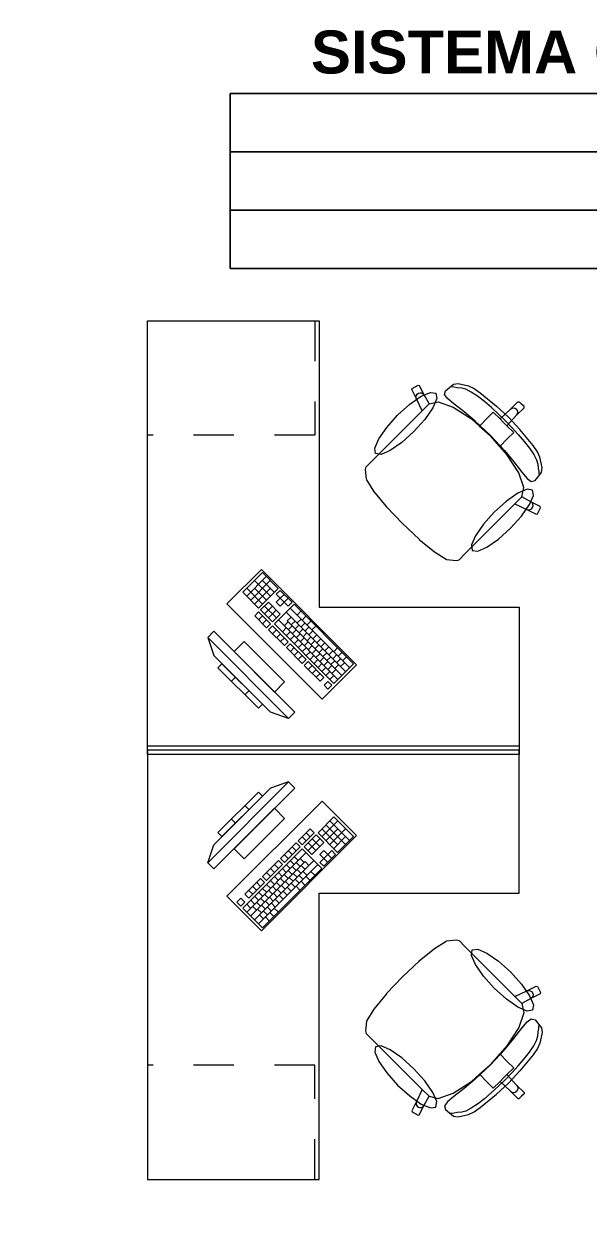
# Model space of a CAD drawing. Header units: inches. Extents: x -38 to 5698, y -33 to 92.
# Drawn here: x 17.269 to 19.242, y 12.188 to 16.349 of the extents above; entities that cross this region are included whole.
import ezdxf

# ---------------------------------------------------------------- set-up
doc = ezdxf.new("R2010")
doc.units = ezdxf.units.IN
doc.header["$MEASUREMENT"] = 0
doc.linetypes.add('Rayas', pattern=[0.282222, 0.141111, -0.141111])
for name, color, linetype in [('02 _ ARQ _ ZON _ Espacio.3D', 7, 'Continuous'), ('08 _ STR _ EXT _ 10 Vereda Exterior', 7, 'Continuous'), ('Interior - Mobiliario', 7, 'Continuous')]:
    doc.layers.add(name, color=color, linetype=linetype)
doc.styles.add('Estilo_Generado_1', font='swisseb.ttf')

msp = doc.modelspace()

# ---------------------------------------------------------------- hatches: boundary and pattern name
at = {"layer": '08 _ STR _ EXT _ 10 Vereda Exterior', "linetype": 'Continuous', "lineweight": 13}
h = msp.add_hatch(dxfattribs=at)
h.set_pattern_fill('RETÍCULA_100X100_0002', color=251, style=0, pattern_type=2)
h.set_pattern_definition([(360, (3.7574, 18.3027), (0, 2.53199), []), (90, (3.7574, 18.3027), (-3.6, 0), [])])
h.paths.add_polyline_path([(2.17, 3.6213), (4.2913, 1.5), (9.32, 1.5), (9.32, 6.5), (40.52, 6.5), (40.52, 1.5), (52.92, 1.5), (52.92, 19.0859), (51.57, 19.0859), (51.57, 7.2), (9.07, 7.2), (9.07, 7.85), (6.5201, 7.85, -0.414214), (6.2701, 8.1), (6.2701, 8.85, -0.414213), (6.5201, 9.1), (9.07, 9.1), (9.07, 12), (6.5201, 12, -0.414214), (6.2701, 12.25), (6.2701, 13, -0.414213), (6.5201, 13.25), (9.07, 13.25), (9.07, 16.15), (6.5201, 16.15, -0.414214), (6.2701, 16.4), (6.2701, 17.15, -0.414213), (6.5201, 17.4), (8.77, 17.4), (8.7706, 21.0499), (2.17, 21.0499)])

# ---------------------------------------------------------------- linework, layer by layer
at = {"layer": '02 _ ARQ _ ZON _ Espacio.3D', "color": 252, "linetype": 'Continuous', "lineweight": 13}
for p, q in [((21.582, 16.1058), (17.9902, 16.1058)), ((17.9902, 16.1058), (17.9902, 15.4951)), ((17.9902, 16.1058), (21.582, 16.1058)), ((17.9902, 15.9023), (17.9902, 16.1058)), ((21.582, 15.9023), (17.9902, 15.9023)), ((17.9902, 15.9023), (21.582, 15.9023)), ((17.9902, 15.6987), (17.9902, 15.9023)), ((21.582, 15.6987), (17.9902, 15.6987)), ((17.9902, 15.6987), (21.582, 15.6987)), ((17.9902, 15.4951), (17.9902, 15.6987)), ((17.9902, 15.4951), (21.582, 15.4951)), ((21.582, 15.4951), (17.9902, 15.4951))]:
    msp.add_line(p, q, dxfattribs=at)
at = {"layer": 'Interior - Mobiliario', "color": 175, "linetype": 'Rayas', "lineweight": 13}
for p, q in [((18.286, 15.3121), (18.286, 14.9121)), ((18.286, 14.9121), (17.701, 14.9121)), ((18.286, 12.7121), (17.701, 12.7121)), ((18.286, 12.3121), (18.286, 12.7121))]:
    msp.add_line(p, q, dxfattribs=at)
at = {"layer": 'Interior - Mobiliario', "color": 175, "linetype": 'Continuous', "lineweight": 13}
for p, q in [((18.6251, 15.0719), (18.6264, 15.0759)), ((18.6421, 15.0388), (18.6251, 15.0719)), ((18.6264, 15.0759), (18.6478, 15.0868)), ((18.6478, 15.0868), (18.6518, 15.0854)), ((18.6518, 15.0854), (18.6688, 15.0523)), ((18.7398, 15.0545), (18.7432, 15.0674)), ((18.7432, 15.0674), (18.771, 15.0906)), ((18.7658, 15.081), (18.7613, 15.0818)), ((18.7738, 15.0802), (18.7658, 15.081)), ((18.771, 15.0906), (18.7878, 15.0925)), ((18.7846, 15.0781), (18.7738, 15.0802)), ((18.8, 15.077), (18.7846, 15.0781)), ((18.7878, 15.0925), (18.824, 15.0847)), ((18.8147, 15.0731), (18.8, 15.077)), ((18.8336, 15.0631), (18.8147, 15.0731)), ((18.824, 15.0847), (18.8432, 15.0757)), ((18.8432, 15.0757), (18.8649, 15.0608)), ((18.6405, 15.0445), (18.6411, 15.0503)), ((18.6421, 15.0388), (18.6405, 15.0445)), ((18.6411, 15.0503), (18.644, 15.0554)), ((18.6617, 14.997), (18.6421, 15.0388)), ((18.644, 15.0554), (18.6486, 15.059)), ((18.6486, 15.059), (18.6542, 15.0605)), ((18.6542, 15.0605), (18.66, 15.0598)), ((18.66, 15.0598), (18.6652, 15.0569)), ((18.6652, 15.0569), (18.6688, 15.0523)), ((18.6688, 15.0523), (18.6861, 15.0213)), ((18.6861, 15.0213), (18.7181, 15.0288)), ((18.7181, 15.0288), (18.77, 15.0104)), ((18.7498, 15.0402), (18.7398, 15.0545)), ((18.7721, 15.0216), (18.7498, 15.0402)), ((18.8554, 15.0483), (18.8336, 15.0631)), ((18.8792, 15.0297), (18.8554, 15.0483)), ((18.8649, 15.0608), (18.9216, 15.014)), ((18.9039, 15.0085), (18.8792, 15.0297)), ((18.9707, 15.0032), (18.9968, 15.0293)), ((18.9968, 15.0293), (19.001, 15.0292)), ((19.001, 15.0292), (19.0096, 15.0207)), ((18.5138, 14.8492), (18.6617, 14.997)), ((18.6859, 15.0213), (18.6617, 14.997)), ((18.6859, 15.0213), (18.6861, 15.0213)), ((18.77, 15.0104), (18.8339, 14.9691)), ((18.8082, 14.9936), (18.7721, 15.0216)), ((18.8476, 14.9609), (18.8082, 14.9936)), ((18.8894, 14.9717), (18.9105, 14.9928)), ((18.9286, 14.986), (18.9039, 15.0085)), ((18.9105, 14.9928), (18.9342, 14.9692)), ((18.9216, 15.014), (18.9638, 14.9749)), ((18.952, 14.9632), (18.9286, 14.986)), ((18.9342, 14.9692), (18.9707, 15.0032)), ((18.9581, 14.9453), (18.992, 14.9818)), ((18.9707, 15.0032), (18.9756, 15.0064)), ((18.9756, 15.0064), (18.9813, 15.0075)), ((18.9813, 15.0075), (18.9871, 15.0063)), ((18.9871, 15.0063), (18.992, 15.0031)), ((18.992, 14.9818), (19.0181, 15.0079)), ((18.9952, 14.9982), (18.992, 15.0031)), ((18.992, 14.9818), (18.9953, 14.9867)), ((18.9964, 14.9924), (18.9952, 14.9982)), ((18.9953, 14.9867), (18.9964, 14.9924)), ((19.0181, 15.0122), (19.0096, 15.0207)), ((19.0181, 15.0079), (19.0181, 15.0122)), ((18.8339, 14.9691), (18.862, 14.9443)), ((18.9003, 14.9114), (18.8476, 14.9609)), ((18.862, 14.9443), (18.8894, 14.9717)), ((18.862, 14.9443), (18.8999, 14.911)), ((18.9342, 14.9692), (18.9461, 14.9572)), ((18.9581, 14.9453), (18.9461, 14.9572)), ((18.952, 14.9632), (18.9749, 14.9397)), ((18.9817, 14.9217), (18.9581, 14.9453)), ((19.0029, 14.9327), (18.9638, 14.9749)), ((18.9749, 14.9397), (18.9974, 14.9151)), ((18.9332, 14.8731), (18.8999, 14.911)), ((18.9003, 14.9114), (18.9498, 14.8587)), ((18.9332, 14.8731), (18.9605, 14.9005)), ((18.9605, 14.9005), (18.9817, 14.9217)), ((18.9974, 14.9151), (19.0186, 14.8903)), ((19.0497, 14.876), (19.0029, 14.9327)), ((18.958, 14.845), (18.9332, 14.8731)), ((18.9498, 14.8587), (18.9825, 14.8194)), ((19.0186, 14.8903), (19.0372, 14.8665)), ((19.0372, 14.8665), (19.052, 14.8447)), ((19.0646, 14.8543), (19.0497, 14.876)), ((18.4664, 14.8017), (18.4883, 14.8237)), ((18.4883, 14.8237), (18.5138, 14.8492)), ((18.9993, 14.7812), (18.958, 14.845)), ((18.9825, 14.8194), (19.0104, 14.7832)), ((19.052, 14.8447), (19.062, 14.8258)), ((19.062, 14.8258), (19.0659, 14.8111)), ((19.0736, 14.8351), (19.0646, 14.8543)), ((19.0814, 14.7989), (19.0736, 14.8351)), ((18.4635, 14.7924), (18.4664, 14.8017)), ((18.4675, 14.7585), (18.4635, 14.7924)), ((19.0176, 14.7292), (18.9993, 14.7812)), ((19.0104, 14.7832), (19.029, 14.7609)), ((19.0563, 14.7543), (19.0795, 14.7822)), ((19.0659, 14.8111), (19.067, 14.7957)), ((19.067, 14.7957), (19.0691, 14.7849)), ((19.0691, 14.7849), (19.0698, 14.7769)), ((19.0698, 14.7769), (19.0706, 14.7724)), ((19.0795, 14.7822), (19.0814, 14.7989)), ((18.4684, 14.7564), (18.4675, 14.7585)), ((18.4933, 14.7163), (18.4684, 14.7564)), ((19.029, 14.7609), (19.0434, 14.7509)), ((19.0434, 14.7509), (19.0563, 14.7543)), ((18.5369, 14.6627), (18.4933, 14.7163)), ((19.0101, 14.697), (18.9859, 14.6728)), ((19.0101, 14.697), (19.0102, 14.6972)), ((19.0102, 14.6972), (19.0176, 14.7292)), ((19.0412, 14.6799), (19.0102, 14.6972)), ((18.5375, 14.6618), (18.5369, 14.6627)), ((18.5924, 14.6035), (18.5375, 14.6618)), ((18.8381, 14.5249), (18.9859, 14.6728)), ((18.9859, 14.6728), (19.0277, 14.6532)), ((19.0277, 14.6532), (19.0333, 14.6516)), ((19.0277, 14.6532), (19.0608, 14.6362)), ((19.0333, 14.6516), (19.0392, 14.6523)), ((19.0392, 14.6523), (19.0443, 14.6551)), ((19.0458, 14.6763), (19.0412, 14.6799)), ((19.0743, 14.663), (19.0412, 14.6799)), ((19.0443, 14.6551), (19.0479, 14.6597)), ((19.0487, 14.6712), (19.0458, 14.6763)), ((19.0479, 14.6597), (19.0494, 14.6653)), ((19.0494, 14.6653), (19.0487, 14.6712)), ((19.0648, 14.6375), (19.0756, 14.6589)), ((19.0756, 14.6589), (19.0743, 14.663)), ((19.0608, 14.6362), (19.0648, 14.6375)), ((18.5924, 14.6035), (18.6507, 14.5487)), ((18.6507, 14.5487), (18.6516, 14.548)), ((18.6516, 14.548), (18.7052, 14.5044)), ((18.8126, 14.4994), (18.8381, 14.5249)), ((18.7052, 14.5044), (18.7453, 14.4795)), ((18.7906, 14.4775), (18.8126, 14.4994)), ((18.7453, 14.4795), (18.7474, 14.4786)), ((18.7474, 14.4786), (18.7813, 14.4746)), ((18.7813, 14.4746), (18.7906, 14.4775)), ((18.103, 14.4326), (18.0344, 14.364)), ((18.1168, 14.4187), (18.0482, 14.3501)), ((18.1306, 14.4049), (18.0621, 14.3363)), ((18.1309, 14.3497), (18.0755, 14.4051)), ((18.1583, 14.3772), (18.103, 14.4326)), ((18.1446, 14.3635), (18.1031, 14.405)), ((18.0344, 14.364), (18.0898, 14.3086)), ((18.1035, 14.3223), (18.0481, 14.3777)), ((18.1172, 14.336), (18.0757, 14.3776)), ((18.1308, 14.3773), (18.0759, 14.3225)), ((18.0898, 14.3086), (18.1583, 14.3772)), ((18.1653, 14.3702), (18.1516, 14.3565)), ((18.2068, 14.3287), (18.1653, 14.3702)), ((18.1241, 14.3291), (18.0967, 14.3017)), ((18.1657, 14.2876), (18.1241, 14.3291)), ((18.2137, 14.3218), (18.1452, 14.2532)), ((18.1516, 14.3565), (18.1654, 14.3427)), ((18.1654, 14.3427), (18.1517, 14.329)), ((18.1517, 14.329), (18.1655, 14.3151)), ((18.1791, 14.3564), (18.1654, 14.3427)), ((18.1792, 14.3288), (18.1654, 14.3427)), ((18.1655, 14.3151), (18.1792, 14.3288)), ((18.193, 14.3426), (18.1792, 14.3288)), ((18.1792, 14.3288), (18.1931, 14.315)), ((18.1931, 14.315), (18.2068, 14.3287)), ((18.4214, 14.1141), (18.2137, 14.3218)), ((18.0898, 14.2948), (18.0761, 14.2811)), ((18.0761, 14.2811), (18.1177, 14.2396)), ((18.1314, 14.2533), (18.0898, 14.2948)), ((18.1037, 14.281), (18.09, 14.2673)), ((18.0967, 14.3017), (18.1382, 14.2601)), ((18.152, 14.2739), (18.1104, 14.3154)), ((18.138, 14.3153), (18.1105, 14.2878)), ((18.1518, 14.3014), (18.1244, 14.274)), ((18.1382, 14.2601), (18.1657, 14.2876)), ((18.394, 14.0866), (18.1863, 14.2944)), ((18.2036, 14.277), (18.1899, 14.2633)), ((18.4077, 14.1004), (18.2, 14.3081)), ((18.238, 14.2975), (18.2243, 14.2838)), ((18.2553, 14.2802), (18.2416, 14.2665)), ((18.1175, 14.2671), (18.1038, 14.2534)), ((18.1177, 14.2396), (18.1314, 14.2533)), ((18.1383, 14.2464), (18.1246, 14.2326)), ((18.1246, 14.2326), (18.18, 14.1773)), ((18.1937, 14.191), (18.1383, 14.2464)), ((18.1522, 14.2325), (18.1384, 14.2188)), ((18.1452, 14.2532), (18.3529, 14.0455)), ((18.3666, 14.0592), (18.1589, 14.2669)), ((18.1866, 14.2392), (18.1729, 14.2255)), ((18.1934, 14.2599), (18.1796, 14.2462)), ((18.3803, 14.0729), (18.1899, 14.2633)), ((18.2072, 14.246), (18.1935, 14.2323)), ((18.2175, 14.2632), (18.2037, 14.2495)), ((18.2313, 14.2494), (18.2176, 14.2356)), ((18.2381, 14.27), (18.2244, 14.2563)), ((18.2452, 14.2355), (18.2314, 14.2218)), ((18.2519, 14.2561), (18.2382, 14.2424)), ((18.2658, 14.2423), (18.2521, 14.2286)), ((18.2726, 14.2629), (18.2589, 14.2492)), ((18.2899, 14.2456), (18.2762, 14.2319)), ((17.9333, 14.2272), (17.9121, 14.206)), ((17.9121, 14.206), (18.1949, 13.9232)), ((17.9121, 14.206), (17.9333, 14.1424)), ((18.2161, 13.9444), (17.9333, 14.2272)), ((18.0394, 14.1919), (18.004, 14.1565)), ((18.1808, 14.0505), (18.0394, 14.1919)), ((18.166, 14.2187), (18.1523, 14.2049)), ((18.1799, 14.2048), (18.1661, 14.1911)), ((18.18, 14.1773), (18.1937, 14.191)), ((18.2004, 14.2254), (18.1867, 14.2117)), ((18.2143, 14.2115), (18.2006, 14.1978)), ((18.2211, 14.2322), (18.2073, 14.2185)), ((18.2281, 14.1977), (18.2144, 14.184)), ((18.2349, 14.2183), (18.2212, 14.2046)), ((18.2488, 14.2045), (18.235, 14.1908)), ((18.259, 14.2217), (18.2453, 14.2079)), ((18.2626, 14.1906), (18.2489, 14.1769)), ((18.2729, 14.2078), (18.2591, 14.1941)), ((18.2796, 14.2284), (18.2659, 14.2147)), ((18.2867, 14.194), (18.273, 14.1802)), ((18.2935, 14.2146), (18.2798, 14.2009)), ((18.3073, 14.2008), (18.2936, 14.187)), ((18.004, 14.1565), (18.1454, 14.0151)), ((18.2006, 14.184), (18.1869, 14.1703)), ((18.1869, 14.1703), (18.2423, 14.1149)), ((18.256, 14.1287), (18.2006, 14.184)), ((18.2145, 14.1702), (18.2008, 14.1565)), ((18.2283, 14.1563), (18.2146, 14.1426)), ((18.242, 14.1838), (18.2282, 14.1701)), ((18.2558, 14.17), (18.2421, 14.1563)), ((18.2697, 14.1561), (18.2559, 14.1424)), ((18.2764, 14.1768), (18.2627, 14.1631)), ((18.2903, 14.1629), (18.2766, 14.1492)), ((18.3005, 14.1801), (18.2868, 14.1664)), ((18.3041, 14.1491), (18.2904, 14.1354)), ((18.3144, 14.1663), (18.3007, 14.1526)), ((18.3212, 14.1869), (18.3075, 14.1732)), ((18.3282, 14.1524), (18.3145, 14.1387)), ((18.335, 14.1731), (18.3213, 14.1593)), ((18.3489, 14.1592), (18.3352, 14.1455)), ((18.3661, 14.1695), (18.3523, 14.1557)), ((18.3816, 14.1539), (18.3679, 14.1402)), ((18.1313, 13.9444), (17.9333, 14.1424)), ((17.9616, 14.1141), (17.9474, 14.1)), ((18.103, 13.9727), (17.9616, 14.1141)), ((18.2422, 14.1425), (18.2285, 14.1288)), ((18.2423, 14.1149), (18.256, 14.1287)), ((18.2629, 14.1217), (18.2492, 14.108)), ((18.2492, 14.108), (18.3046, 14.0526)), ((18.3183, 14.0663), (18.2629, 14.1217)), ((18.2768, 14.1079), (18.2631, 14.0942)), ((18.2835, 14.1423), (18.2698, 14.1286)), ((18.2974, 14.1285), (18.2836, 14.1147)), ((18.3112, 14.1146), (18.2975, 14.1009)), ((18.318, 14.1352), (18.3043, 14.1215)), ((18.3318, 14.1214), (18.3181, 14.1077)), ((18.3421, 14.1386), (18.3284, 14.1249)), ((18.3457, 14.1075), (18.332, 14.0938)), ((18.3559, 14.1247), (18.3422, 14.111)), ((18.3627, 14.1454), (18.349, 14.1316)), ((18.3529, 14.0455), (18.4214, 14.1141)), ((18.3698, 14.1109), (18.3561, 14.0972)), ((18.3766, 14.1315), (18.3629, 14.1178)), ((18.3904, 14.1177), (18.3767, 14.104)), ((18.3972, 14.1383), (18.3835, 14.1246)), ((17.9474, 14.1), (18.0889, 13.9585)), ((18.0087, 14.067), (17.9946, 14.0528)), ((18.2906, 14.094), (18.2769, 14.0803)), ((18.3045, 14.0802), (18.2908, 14.0665)), ((18.3046, 14.0526), (18.3183, 14.0663)), ((18.325, 14.1008), (18.3113, 14.087)), ((18.3389, 14.0869), (18.3252, 14.0732)), ((18.3527, 14.0731), (18.339, 14.0593)), ((18.3595, 14.0937), (18.3458, 14.08)), ((18.1454, 14.0151), (18.1808, 14.0505)), ((18.3322, 14.0525), (18.3185, 14.0388)), ((18.3185, 14.0388), (18.3323, 14.0249)), ((18.346, 14.0386), (18.3322, 14.0525)), ((18.3323, 14.0249), (18.346, 14.0386)), ((18.0559, 14.0198), (18.0417, 14.0057)), ((18.0889, 13.9585), (18.103, 13.9727)), ((18.1949, 13.9232), (18.1313, 13.9444)), ((18.1949, 13.9232), (18.2161, 13.9444)), ((18.1949, 13.701), (17.9121, 13.4182)), ((18.1949, 13.701), (18.1313, 13.6798)), ((18.2161, 13.6798), (18.1949, 13.701)), ((17.9333, 13.397), (18.2161, 13.6798)), ((17.9333, 13.4818), (18.1313, 13.6798)), ((18.0889, 13.6657), (17.9474, 13.5242)), ((17.9616, 13.5101), (18.103, 13.6515)), ((18.103, 13.6515), (18.0889, 13.6657)), ((18.1454, 13.6091), (18.004, 13.4677)), ((18.0559, 13.6044), (18.0417, 13.6185)), ((18.1808, 13.5737), (18.1454, 13.6091)), ((18.0087, 13.5572), (17.9946, 13.5714)), ((18.0394, 13.4323), (18.1808, 13.5737)), ((18.3529, 13.5787), (18.2975, 13.5233)), ((18.4214, 13.5101), (18.3529, 13.5787)), ((18.27, 13.537), (18.2285, 13.4954)), ((18.2837, 13.5232), (18.27, 13.537)), ((18.3112, 13.5096), (18.3666, 13.565)), ((18.3662, 13.4823), (18.3113, 13.5372)), ((18.3249, 13.4959), (18.3665, 13.5374)), ((18.3938, 13.4824), (18.3252, 13.551)), ((18.3386, 13.4822), (18.394, 13.5376)), ((18.4076, 13.4963), (18.339, 13.5649)), ((17.9474, 13.5242), (17.9616, 13.5101)), ((18.2215, 13.4885), (18.1661, 13.4331)), ((18.2352, 13.4748), (18.2215, 13.4885)), ((18.2285, 13.4954), (18.2422, 13.4817)), ((18.2422, 13.4817), (18.2837, 13.5232)), ((18.256, 13.4955), (18.2423, 13.5093)), ((18.2906, 13.5164), (18.249, 13.4748)), ((18.2699, 13.5094), (18.2561, 13.5231)), ((18.2627, 13.4611), (18.3043, 13.5027)), ((18.2903, 13.4613), (18.2629, 13.4887)), ((18.2764, 13.4474), (18.318, 13.489)), ((18.3041, 13.4751), (18.2767, 13.5025)), ((18.318, 13.489), (18.2906, 13.5164)), ((18.2975, 13.5233), (18.3661, 13.4547)), ((18.3523, 13.4685), (18.3939, 13.51)), ((18.3661, 13.4547), (18.4214, 13.5101)), ((17.9121, 13.4182), (17.9333, 13.4818)), ((18.004, 13.4677), (18.0394, 13.4323)), ((18.2421, 13.4679), (18.0344, 13.2602)), ((18.0481, 13.2465), (18.2558, 13.4542)), ((18.1799, 13.4194), (18.2352, 13.4748)), ((18.1937, 13.4332), (18.18, 13.4469)), ((18.2075, 13.4471), (18.1938, 13.4608)), ((18.2214, 13.4609), (18.2077, 13.4746)), ((18.3107, 13.3993), (18.2421, 13.4679)), ((18.249, 13.4748), (18.2764, 13.4474)), ((18.3179, 13.4614), (18.304, 13.4475)), ((18.304, 13.4475), (18.3177, 13.4338)), ((18.3176, 13.4063), (18.3591, 13.4478)), ((18.3177, 13.4338), (18.3316, 13.4477)), ((18.3316, 13.4477), (18.3179, 13.4614)), ((18.3454, 13.4615), (18.3316, 13.4477)), ((18.3453, 13.434), (18.3316, 13.4477)), ((18.3591, 13.4478), (18.3454, 13.4615)), ((17.9121, 13.4182), (17.9333, 13.397)), ((18.0618, 13.2328), (18.2522, 13.4232)), ((18.0755, 13.2191), (18.2832, 13.4268)), ((18.0892, 13.2054), (18.297, 13.4131)), ((18.1592, 13.4262), (18.1038, 13.3708)), ((18.1175, 13.3571), (18.1729, 13.4125)), ((18.1591, 13.3986), (18.1454, 13.4123)), ((18.1729, 13.4125), (18.1592, 13.4262)), ((18.1661, 13.4331), (18.1799, 13.4194)), ((18.2004, 13.3988), (18.1867, 13.4125)), ((18.2143, 13.4127), (18.2006, 13.4264)), ((18.2211, 13.392), (18.2073, 13.4057)), ((18.2281, 13.4265), (18.2144, 13.4402)), ((18.2349, 13.4059), (18.2212, 13.4196)), ((18.2488, 13.4197), (18.235, 13.4334)), ((18.2521, 13.3956), (18.2384, 13.4093)), ((18.2659, 13.4095), (18.2522, 13.4232)), ((18.3177, 13.4338), (18.3039, 13.42)), ((18.3039, 13.42), (18.3176, 13.4063)), ((18.3314, 13.4201), (18.3177, 13.4338)), ((18.0969, 13.3639), (18.0415, 13.3085)), ((18.1106, 13.3501), (18.0969, 13.3639)), ((18.103, 13.1916), (18.3107, 13.3993)), ((18.1038, 13.3708), (18.1175, 13.3571)), ((18.1314, 13.3709), (18.1177, 13.3846)), ((18.1452, 13.3848), (18.1315, 13.3985)), ((18.1589, 13.3573), (18.1452, 13.371)), ((18.1727, 13.3711), (18.159, 13.3848)), ((18.1795, 13.3505), (18.1658, 13.3642)), ((18.1866, 13.385), (18.1729, 13.3987)), ((18.1934, 13.3643), (18.1796, 13.378)), ((18.2072, 13.3782), (18.1935, 13.3919)), ((18.2105, 13.3541), (18.1968, 13.3678)), ((18.2244, 13.3679), (18.2107, 13.3816)), ((18.2312, 13.3473), (18.2175, 13.361)), ((18.2382, 13.3818), (18.2245, 13.3955)), ((18.245, 13.3611), (18.2313, 13.3748)), ((18.2589, 13.375), (18.2452, 13.3887)), ((18.2691, 13.3578), (18.2554, 13.3715)), ((18.2864, 13.3751), (18.2727, 13.3888)), ((18.0552, 13.2948), (18.1106, 13.3501)), ((18.0691, 13.3086), (18.0554, 13.3223)), ((18.0829, 13.3225), (18.0692, 13.3362)), ((18.0968, 13.3363), (18.0831, 13.35)), ((18.1173, 13.3157), (18.1036, 13.3294)), ((18.1312, 13.3296), (18.1175, 13.3433)), ((18.138, 13.3089), (18.1243, 13.3227)), ((18.145, 13.3434), (18.1313, 13.3571)), ((18.1518, 13.3228), (18.1381, 13.3365)), ((18.1657, 13.3366), (18.152, 13.3503)), ((18.169, 13.3125), (18.1553, 13.3262)), ((18.1828, 13.3264), (18.1691, 13.3401)), ((18.1896, 13.3057), (18.1759, 13.3195)), ((18.1967, 13.3402), (18.183, 13.3539)), ((18.2035, 13.3196), (18.1898, 13.3333)), ((18.2173, 13.3334), (18.2036, 13.3472)), ((18.2345, 13.3232), (18.2208, 13.3369)), ((18.2518, 13.3405), (18.2381, 13.3542)), ((18.0277, 13.2946), (18.0138, 13.2808)), ((18.0138, 13.2808), (18.0275, 13.2671)), ((18.0275, 13.2671), (18.0414, 13.2809)), ((18.0414, 13.2809), (18.0277, 13.2946)), ((18.0415, 13.3085), (18.0552, 13.2948)), ((18.0758, 13.2742), (18.0621, 13.2879)), ((18.0896, 13.288), (18.0759, 13.3017)), ((18.0964, 13.2674), (18.0827, 13.2811)), ((18.1035, 13.3019), (18.0898, 13.3156)), ((18.1103, 13.2812), (18.0966, 13.295)), ((18.1241, 13.2951), (18.1104, 13.3088)), ((18.1275, 13.271), (18.1137, 13.2847)), ((18.1413, 13.2848), (18.1276, 13.2986)), ((18.1481, 13.2642), (18.1344, 13.2779)), ((18.1551, 13.2987), (18.1414, 13.3124)), ((18.1619, 13.2781), (18.1482, 13.2918)), ((18.1758, 13.2919), (18.1621, 13.3056)), ((18.0344, 13.2602), (18.103, 13.1916)), ((18.0619, 13.2603), (18.0482, 13.2741)), ((18.0826, 13.2535), (18.0689, 13.2673)), ((18.0998, 13.2433), (18.086, 13.257)), ((18.1065, 13.2227), (18.0928, 13.2364)), ((18.1136, 13.2571), (18.0999, 13.2709)), ((18.1204, 13.2365), (18.1067, 13.2502)), ((18.1342, 13.2504), (18.1205, 13.2641)), ((18.1428, 13.2314), (18.1291, 13.2452)), ((18.1583, 13.247), (18.1446, 13.2607)), ((18.1272, 13.2159), (18.1135, 13.2296)), ((18.6516, 13.0762), (18.7052, 13.1198)), ((18.7052, 13.1198), (18.7453, 13.1447)), ((18.7453, 13.1447), (18.7474, 13.1456)), ((18.7474, 13.1456), (18.7813, 13.1496)), ((18.7813, 13.1496), (18.7906, 13.1467)), ((18.7906, 13.1467), (18.8126, 13.1248)), ((18.8126, 13.1248), (18.8381, 13.0993)), ((18.5924, 13.0207), (18.6507, 13.0755)), ((18.6507, 13.0755), (18.6516, 13.0762)), ((18.8381, 13.0993), (18.9859, 12.9514)), ((18.5924, 13.0207), (18.5375, 12.9624)), ((19.0277, 12.971), (19.0608, 12.988)), ((19.0608, 12.988), (19.0648, 12.9867)), ((19.0648, 12.9867), (19.0756, 12.9653)), ((18.5369, 12.9615), (18.4933, 12.9079)), ((18.5375, 12.9624), (18.5369, 12.9615)), ((18.9859, 12.9514), (19.0277, 12.971)), ((19.0101, 12.9272), (18.9859, 12.9514)), ((19.0412, 12.9443), (19.0102, 12.927)), ((19.0277, 12.971), (19.0333, 12.9726)), ((19.0333, 12.9726), (19.0392, 12.9719)), ((19.0392, 12.9719), (19.0443, 12.9691)), ((19.0743, 12.9612), (19.0412, 12.9443)), ((19.0458, 12.9479), (19.0412, 12.9443)), ((19.0443, 12.9691), (19.0479, 12.9645)), ((19.0487, 12.953), (19.0458, 12.9479)), ((19.0479, 12.9645), (19.0494, 12.9589)), ((19.0494, 12.9589), (19.0487, 12.953)), ((19.0756, 12.9653), (19.0743, 12.9612)), ((18.4933, 12.9079), (18.4684, 12.8678)), ((19.0101, 12.9272), (19.0102, 12.927)), ((19.0102, 12.927), (19.0176, 12.895)), ((18.4675, 12.8657), (18.4635, 12.8318)), ((18.4684, 12.8678), (18.4675, 12.8657)), ((19.0176, 12.895), (18.9993, 12.843)), ((19.0104, 12.841), (19.029, 12.8633)), ((19.029, 12.8633), (19.0434, 12.8733)), ((19.0434, 12.8733), (19.0563, 12.8699)), ((19.0563, 12.8699), (19.0795, 12.842)), ((18.4635, 12.8318), (18.4664, 12.8225)), ((18.4664, 12.8225), (18.4883, 12.8005)), ((18.9993, 12.843), (18.958, 12.7792)), ((18.9825, 12.8048), (19.0104, 12.841)), ((19.0659, 12.8131), (19.067, 12.8285)), ((19.067, 12.8285), (19.0691, 12.8393)), ((19.0691, 12.8393), (19.0698, 12.8473)), ((19.0698, 12.8473), (19.0706, 12.8518)), ((19.0814, 12.8253), (19.0736, 12.7891)), ((19.0795, 12.842), (19.0814, 12.8253)), ((18.4883, 12.8005), (18.5138, 12.775)), ((18.958, 12.7792), (18.9332, 12.7511)), ((18.9498, 12.7655), (18.9825, 12.8048)), ((19.0372, 12.7577), (19.052, 12.7795)), ((19.052, 12.7795), (19.062, 12.7984)), ((19.062, 12.7984), (19.0659, 12.8131)), ((19.0736, 12.7891), (19.0646, 12.7699)), ((18.5138, 12.775), (18.6617, 12.6272)), ((18.9332, 12.7511), (18.8999, 12.7132)), ((18.9003, 12.7128), (18.9498, 12.7655)), ((18.9332, 12.7511), (18.9605, 12.7237)), ((19.0497, 12.7482), (19.0029, 12.6915)), ((19.0186, 12.7339), (19.0372, 12.7577)), ((19.0646, 12.7699), (19.0497, 12.7482)), ((18.9003, 12.7128), (18.8476, 12.6633)), ((18.862, 12.6799), (18.8999, 12.7132)), ((18.9817, 12.7025), (18.9581, 12.6789)), ((18.9605, 12.7237), (18.9817, 12.7025)), ((18.9749, 12.6845), (18.9974, 12.7091)), ((18.9974, 12.7091), (19.0186, 12.7339)), ((18.77, 12.6138), (18.8339, 12.6551)), ((18.8476, 12.6633), (18.8082, 12.6306)), ((18.8339, 12.6551), (18.862, 12.6799)), ((18.862, 12.6799), (18.8894, 12.6525)), ((18.8894, 12.6525), (18.9105, 12.6314)), ((18.9105, 12.6314), (18.9342, 12.655)), ((18.952, 12.661), (18.9286, 12.6382)), ((18.9342, 12.655), (18.9461, 12.667)), ((18.9342, 12.655), (18.9707, 12.621)), ((18.9581, 12.6789), (18.9461, 12.667)), ((18.952, 12.661), (18.9749, 12.6845)), ((18.9581, 12.6789), (18.992, 12.6424)), ((19.0029, 12.6915), (18.9638, 12.6493)), ((18.6617, 12.6272), (18.6421, 12.5854)), ((18.6859, 12.6029), (18.6617, 12.6272)), ((18.7181, 12.5954), (18.77, 12.6138)), ((18.8082, 12.6306), (18.7721, 12.6026)), ((18.8649, 12.5634), (18.9216, 12.6102)), ((18.9039, 12.6157), (18.8792, 12.5945)), ((18.9286, 12.6382), (18.9039, 12.6157)), ((18.9216, 12.6102), (18.9638, 12.6493)), ((18.9707, 12.621), (18.9756, 12.6178)), ((18.9707, 12.621), (18.9968, 12.5949)), ((18.9756, 12.6178), (18.9813, 12.6167)), ((18.9813, 12.6167), (18.9871, 12.6179)), ((18.9871, 12.6179), (18.992, 12.6211)), ((18.992, 12.6424), (18.9953, 12.6375)), ((18.992, 12.6424), (19.0181, 12.6163)), ((18.9952, 12.626), (18.992, 12.6211)), ((18.9964, 12.6318), (18.9952, 12.626)), ((18.9953, 12.6375), (18.9964, 12.6318)), ((19.0181, 12.612), (19.0096, 12.6035)), ((19.0181, 12.6163), (19.0181, 12.612)), ((18.6421, 12.5854), (18.6251, 12.5523)), ((18.6421, 12.5854), (18.6405, 12.5797)), ((18.6405, 12.5797), (18.6411, 12.5739)), ((18.6411, 12.5739), (18.644, 12.5688)), ((18.644, 12.5688), (18.6486, 12.5652)), ((18.6518, 12.5388), (18.6688, 12.5719)), ((18.6652, 12.5673), (18.6688, 12.5719)), ((18.6688, 12.5719), (18.6861, 12.6029)), ((18.6859, 12.6029), (18.6861, 12.6029)), ((18.6861, 12.6029), (18.7181, 12.5954)), ((18.7498, 12.584), (18.7398, 12.5697)), ((18.7398, 12.5697), (18.7432, 12.5568)), ((18.7721, 12.6026), (18.7498, 12.584)), ((18.8554, 12.5759), (18.8336, 12.5611)), ((18.8792, 12.5945), (18.8554, 12.5759)), ((18.9968, 12.5949), (19.001, 12.595)), ((19.001, 12.595), (19.0096, 12.6035)), ((18.6251, 12.5523), (18.6264, 12.5483)), ((18.6264, 12.5483), (18.6478, 12.5374)), ((18.6478, 12.5374), (18.6518, 12.5388)), ((18.6486, 12.5652), (18.6542, 12.5637)), ((18.6542, 12.5637), (18.66, 12.5644)), ((18.66, 12.5644), (18.6652, 12.5673)), ((18.7432, 12.5568), (18.771, 12.5336)), ((18.7658, 12.5432), (18.7613, 12.5424)), ((18.7738, 12.544), (18.7658, 12.5432)), ((18.771, 12.5336), (18.7878, 12.5317)), ((18.7846, 12.5461), (18.7738, 12.544)), ((18.8, 12.5472), (18.7846, 12.5461)), ((18.7878, 12.5317), (18.824, 12.5395)), ((18.8147, 12.5511), (18.8, 12.5472)), ((18.8336, 12.5611), (18.8147, 12.5511)), ((18.824, 12.5395), (18.8432, 12.5485)), ((18.8432, 12.5485), (18.8649, 12.5634))]:
    msp.add_line(p, q, dxfattribs=at)
at = {"layer": 'Interior - Mobiliario', "color": 175, "linetype": 'Continuous', "lineweight": 13, "flags": 128}
for points in [[(17.701, 13.8121), (17.701, 15.3121), (18.301, 15.3121), (18.301, 14.3121), (19.001, 14.3121), (19.001, 13.8121)], [(18.5759, 14.9819), (18.6184, 15.0201), (18.6587, 15.0481), (18.6908, 15.0617), (18.7097, 15.0588), (18.7126, 15.0399), (18.699, 15.0079), (18.671, 14.9675), (18.6328, 14.925), (18.5903, 14.8869), (18.55, 14.8589), (18.5179, 14.8452), (18.499, 14.8481), (18.4961, 14.867), (18.5097, 14.8991), (18.5377, 14.9395)], [(18.9708, 14.587), (19.009, 14.6295), (19.037, 14.6699), (19.0506, 14.7019), (19.0477, 14.7208), (19.0288, 14.7237), (18.9967, 14.7101), (18.9564, 14.6821), (18.9139, 14.6439), (18.8757, 14.6015), (18.8477, 14.5611), (18.8341, 14.529), (18.837, 14.5101), (18.8559, 14.5072), (18.888, 14.5208), (18.9283, 14.5489)], [(18.3116, 13.9904), (18.4318, 14.1106), (18.0995, 14.4429), (17.9792, 14.3227)], [(19.001, 13.8271), (19.001, 13.7971), (17.701, 13.7971), (17.701, 13.8271)], [(17.701, 13.8121), (17.701, 12.3121), (18.301, 12.3121), (18.301, 13.3121), (19.001, 13.3121), (19.001, 13.8121)], [(17.9792, 13.3015), (18.0995, 13.1813), (18.4318, 13.5136), (18.3116, 13.6338)], [(18.9708, 13.0372), (19.009, 12.9947), (19.037, 12.9543), (19.0506, 12.9223), (19.0477, 12.9034), (19.0288, 12.9005), (18.9967, 12.9141), (18.9564, 12.9421), (18.9139, 12.9803), (18.8757, 13.0227), (18.8477, 13.0631), (18.8341, 13.0952), (18.837, 13.1141), (18.8559, 13.117), (18.888, 13.1034), (18.9283, 13.0753)], [(18.5759, 12.6423), (18.6184, 12.6041), (18.6587, 12.5761), (18.6908, 12.5625), (18.7097, 12.5654), (18.7126, 12.5843), (18.699, 12.6163), (18.671, 12.6567), (18.6328, 12.6992), (18.5903, 12.7373), (18.55, 12.7653), (18.5179, 12.779), (18.499, 12.7761), (18.4961, 12.7572), (18.5097, 12.7251), (18.5377, 12.6847)]]:
    msp.add_lwpolyline(points, close=True, dxfattribs=at)

# ---------------------------------------------------------------- texts
at = {"layer": '02 _ ARQ _ ZON _ Espacio.3D', "color": 252, "lineweight": 25, "insert": (19.7861, 16.3258), "char_height": 0.15, "attachment_point": 2, "style": 'Estilo_Generado_1'}
msp.add_mtext('\\A1;{\\pqc;\\pt0;\\fSwis721 Ex BT|b1|i0|c0|p34;SISTEMA CONTROL INTERNO}', dxfattribs=at)

doc.saveas('drawing.dxf')
